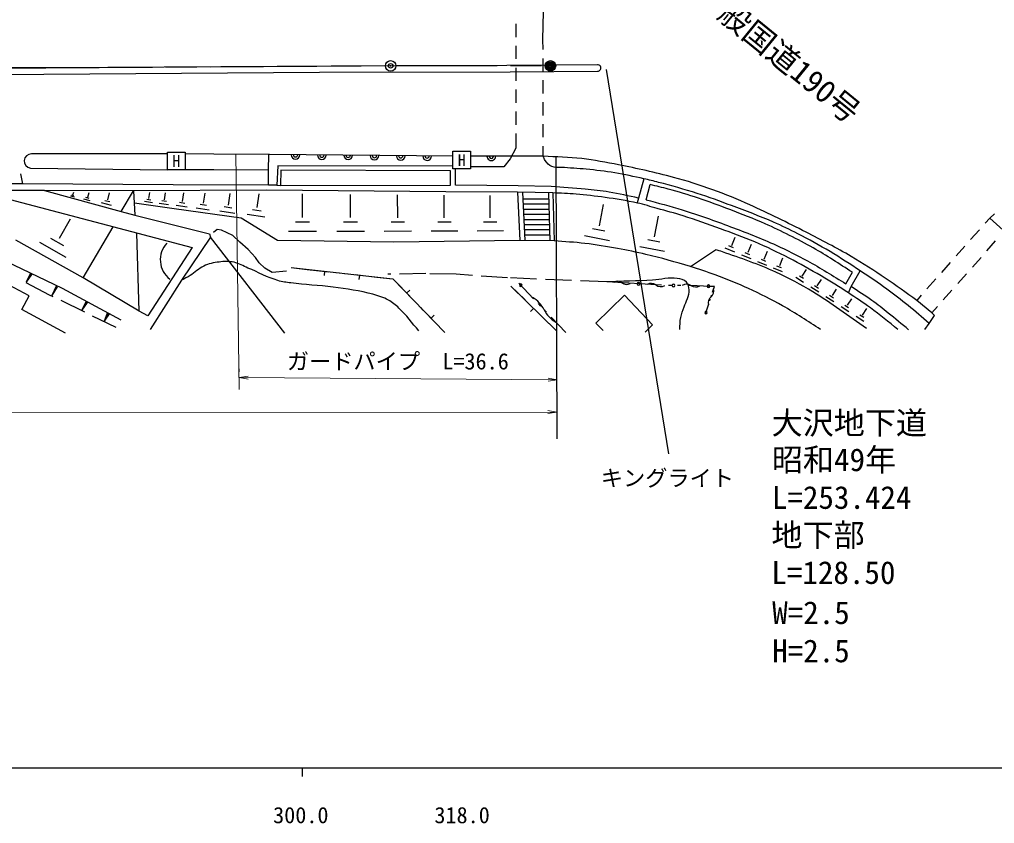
# Model space of a CAD drawing. Units: millimetres, scale not verified. Extents: x 40000 to 680000, y 20000 to 380000.
# Drawn here: x 336176 to 445934, y 198715 to 289232 of the extents above; entities that cross this region are included whole.
import ezdxf
from ezdxf.enums import TextEntityAlignment as Align

# ---------------------------------------------------------------- set-up
doc = ezdxf.new("R2010")
doc.units = ezdxf.units.MM
doc.header["$LTSCALE"] = 1000
doc.header["$PDMODE"] = 32
doc.header["$PDSIZE"] = 500
doc.linetypes.add('CHAIN', pattern=[18.5, 12, -1.5, 3.5, -1.5])
for name, color, linetype, lineweight in [('M-BGD', 7, 'Continuous', 25), ('M-BMK', 2, 'CHAIN', 13), ('M-BMK-SRVR', 3, 'Continuous', 25), ('M-STR-HTXT', 7, 'Continuous', 13), ('M-STR-STRC', 7, 'Continuous', 25), ('M-TTL-BAND', 7, 'Continuous', 25)]:
    doc.layers.add(name, color=color, linetype=linetype, lineweight=lineweight)
doc.layers.add('M-BMK-HTXT', color=7, linetype='Continuous')
doc.styles.add('ＭＳ ゴシック', font='')
doc.styles.get('ＭＳ ゴシック').set_extended_font_data('MS Gothic')

# ---------------------------------------------------------------- blocks, each defined once
blk = doc.blocks.new('open_arrow')
at = {"color": 0, "linetype": 'Continuous', "lineweight": -2}
blk.add_lwpolyline([(7.5, 1.25), (0, 0), (7.5, -1.25)], dxfattribs=at)

msp = doc.modelspace()

# ---------------------------------------------------------------- linework, layer by layer
at = {"layer": 'M-BGD'}
for p, q in [((395107, 286972), (395311, 295743)), ((392031, 288736), (392031, 287256)), ((395110, 285839), (395107, 286972)), ((392031, 286269), (392031, 284788)), ((395117, 283372), (395113, 284852)), ((346115, 283811), (330834, 283768)), ((330932, 283012), (369959, 283284)), ((365195, 283955), (346115, 283811)), ((377349, 284027), (365195, 283955)), ((369959, 283284), (391410, 283352)), ((391036, 284066), (378549, 284010)), ((401239, 284129), (391036, 284066)), ((391410, 283352), (401244, 283418)), ((392031, 283802), (392031, 282321)), ((395123, 280904), (395119, 282385)), ((392031, 281334), (392031, 279854)), ((395129, 278437), (395126, 279917)), ((392031, 278867), (392031, 277386)), ((395136, 275970), (395132, 277450)), ((392031, 276399), (392031, 274734)), ((392031, 274734), (391402, 273544)), ((395141, 273850), (395138, 274983)), ((352850, 274090), (337535, 274098)), ((352847, 272315), (352847, 274289)), ((352847, 274289), (354821, 274289)), ((354821, 274289), (354821, 272315)), ((358071, 274070), (354839, 274090)), ((364324, 274030), (358071, 274070)), ((364222, 272280), (364248, 274022)), ((384985, 273843), (364324, 274030)), ((384973, 272417), (384973, 274390)), ((384973, 274390), (386947, 274390)), ((386947, 274390), (386947, 272417)), ((391570, 273829), (387014, 273863)), ((391402, 273544), (390688, 272643)), ((395141, 273850), (391570, 273829)), ((337416, 272501), (352847, 272315)), ((354821, 272315), (352847, 272315)), ((358071, 272303), (354821, 272315)), ((364222, 272280), (358071, 272303)), ((364214, 270563), (364222, 272280)), ((365242, 272739), (365140, 270580)), ((385011, 272722), (365242, 272739)), ((365607, 272263), (365565, 270546)), ((384705, 272212), (365607, 272263)), ((384705, 270597), (384705, 272212)), ((386947, 272417), (384973, 272417)), ((385246, 270582), (385263, 272409)), ((390688, 272643), (386997, 272639)), ((336278, 271864), (336518, 270733)), ((406460, 271304), (405865, 269129)), ((336498, 270733), (325501, 270750)), ((353479, 270614), (336498, 270733)), ((363974, 270012), (349015, 269944)), ((364214, 270563), (353479, 270614)), ((384184, 269825), (363974, 270012)), ((365140, 270580), (364214, 270563)), ((365140, 270580), (365565, 270546)), ((365565, 270546), (384705, 270597)), ((392301, 270514), (385246, 270582)), ((396023, 270412), (392301, 270514)), ((406706, 268942), (407182, 270641)), ((339004, 269995), (331365, 269951)), ((331365, 269951), (355608, 263566)), ((349015, 269944), (339004, 269995)), ((339004, 269995), (347639, 267616)), ((342365, 269219), (341914, 269336)), ((342286, 269379), (342060, 269438)), ((342190, 269474), (342276, 269802)), ((344146, 268822), (343410, 269013)), ((344017, 269084), (343649, 269179)), ((343861, 269238), (344000, 269773)), ((346104, 268922), (346316, 269735)), ((347639, 267616), (349015, 269944)), ((349015, 269944), (349168, 267191)), ((350952, 268902), (350514, 268968)), ((350753, 269071), (350855, 269749)), ((352493, 268926), (352613, 269729)), ((354527, 268756), (354669, 269705)), ((356905, 268558), (357073, 269677)), ((359686, 268326), (359883, 269645)), ((362938, 268055), (363170, 269606)), ((368035, 266933), (368022, 269599)), ((373438, 266924), (373425, 269548)), ((378759, 266915), (378746, 269498)), ((383999, 266905), (383986, 269448)), ((392241, 269808), (384184, 269825)), ((389161, 266897), (389148, 269399)), ((396227, 269707), (392241, 269808)), ((392241, 269808), (392496, 264369)), ((392802, 269796), (393057, 264356)), ((392837, 269041), (395755, 269041)), ((395738, 269715), (395874, 264318)), ((396227, 269707), (396363, 264310)), ((405865, 269129), (405703, 268576)), ((346537, 268289), (345419, 268580)), ((346342, 268687), (345783, 268832)), ((353588, 267930), (349126, 268542)), ((351131, 268598), (350254, 268729)), ((352940, 268366), (351902, 268521)), ((352729, 268726), (352209, 268804)), ((361126, 266859), (353588, 267930)), ((355056, 268095), (353828, 268278)), ((354806, 268521), (354192, 268612)), ((357529, 267778), (356081, 267994)), ((357234, 268280), (356510, 268388)), ((360073, 267999), (359220, 268126)), ((363393, 267670), (362390, 267819)), ((392864, 268464), (395770, 268464)), ((392892, 267886), (395784, 267886)), ((401473, 266006), (401933, 268390)), ((340679, 264603), (341909, 266779)), ((347639, 267616), (349168, 267191)), ((349168, 267191), (357582, 265100)), ((360421, 267407), (358715, 267662)), ((365231, 264369), (361126, 266859)), ((363802, 266974), (361795, 267274)), ((392919, 267308), (395799, 267308)), ((392946, 266730), (395814, 266730)), ((407674, 264763), (408125, 267098)), ((445394, 266868), (444889, 266299)), ((445937, 267344), (445394, 266868)), ((459051, 254459), (445394, 266868)), ((343336, 260132), (346718, 265895)), ((368827, 266412), (367250, 266404)), ((374217, 266411), (372665, 266403)), ((379526, 266409), (377998, 266401)), ((384754, 266408), (383250, 266400)), ((389903, 266407), (388423, 266399)), ((392973, 266152), (395828, 266152)), ((402087, 265400), (400678, 265672)), ((341178, 263746), (339686, 264589)), ((349659, 256393), (349374, 265194)), ((357676, 264718), (354429, 259873)), ((357582, 265100), (357676, 264718)), ((366039, 253907), (357676, 264718)), ((358441, 265585), (358033, 265245)), ((358917, 265517), (358441, 265585)), ((360208, 264905), (358917, 265517)), ((360990, 264157), (360208, 264905)), ((369620, 265365), (366467, 265348)), ((374998, 265380), (371894, 265364)), ((380295, 265395), (377239, 265379)), ((385511, 265410), (382504, 265394)), ((390648, 265424), (387688, 265409)), ((393000, 265574), (395843, 265574)), ((393027, 264996), (395857, 264996)), ((402610, 264324), (399791, 264869)), ((416367, 263804), (416747, 264738)), ((444233, 265561), (443250, 264454)), ((343336, 260132), (335755, 264382)), ((341432, 262453), (338448, 264140)), ((355608, 263566), (350611, 255883)), ((361908, 263341), (360990, 264157)), ((378320, 264182), (365231, 264369)), ((392496, 264369), (378320, 264182)), ((396363, 264310), (392496, 264369)), ((408787, 263116), (406027, 263649)), ((408275, 264170), (406895, 264436)), ((416691, 263037), (415600, 263480)), ((416566, 263511), (416021, 263733)), ((418217, 263023), (418585, 263930)), ((442595, 263716), (441612, 262609)), ((445078, 263192), (446060, 264300)), ((332933, 262852), (340973, 258977)), ((362758, 262423), (361908, 263341)), ((363166, 261845), (362758, 262423)), ((411695, 261420), (414534, 263307)), ((418530, 262279), (417473, 262709)), ((418409, 262740), (417880, 262955)), ((420013, 262265), (420370, 263145)), ((421758, 261529), (422104, 262382)), ((443441, 261346), (444423, 262454)), ((363812, 261233), (363166, 261845)), ((364628, 260757), (363812, 261233)), ((366770, 261301), (378192, 260043)), ((366770, 261301), (368557, 261104)), ((420317, 261544), (419291, 261961)), ((420200, 261990), (419687, 262199)), ((422053, 260829), (421057, 261234)), ((421939, 261262), (421441, 261465)), ((440957, 261871), (439974, 260764)), ((337395, 260596), (336940, 259656)), ((337468, 260558), (336940, 259656)), ((337541, 260521), (336940, 259656)), ((337395, 260596), (337541, 260521)), ((349659, 256393), (343336, 260132)), ((366226, 260893), (364628, 260757)), ((368557, 261104), (371009, 260834)), ((370519, 260888), (370465, 260398)), ((371794, 260748), (372187, 260705)), ((372775, 260640), (373168, 260596)), ((373952, 260510), (376405, 260240)), ((374443, 260456), (374389, 259966)), ((376405, 260240), (378192, 260043)), ((377985, 260558), (377648, 260553)), ((381932, 260621), (378971, 260574)), ((385331, 260553), (382371, 260612)), ((387173, 260423), (385331, 260553)), ((391111, 260145), (388157, 260354)), ((394389, 260010), (391431, 260132)), ((424446, 259624), (423572, 260188)), ((424415, 260056), (423979, 260338)), ((424291, 260342), (424760, 261069)), ((429203, 259491), (429934, 260783)), ((429781, 259168), (430818, 260936)), ((441803, 259501), (442786, 260608)), ((337268, 258110), (333851, 259928)), ((339562, 258212), (336933, 259572)), ((340285, 259206), (339829, 258166)), ((340349, 259175), (339829, 258166)), ((340414, 259145), (339829, 258166)), ((340285, 259206), (340414, 259145)), ((354429, 259873), (350877, 254349)), ((384074, 253992), (378192, 260043)), ((378381, 259849), (378192, 260043)), ((380101, 258079), (378381, 259849)), ((391468, 259227), (396635, 254196)), ((391468, 259227), (393082, 257655)), ((392403, 259533), (394049, 257802)), ((398334, 259848), (395376, 259970)), ((402278, 259686), (399320, 259808)), ((405998, 259462), (402278, 259686)), ((408461, 259313), (405998, 259462)), ((409645, 259287), (409250, 259291)), ((410632, 259278), (410237, 259282)), ((412460, 259261), (411421, 259271)), ((413887, 259186), (412460, 259261)), ((414398, 259159), (413887, 259186)), ((414198, 258538), (414398, 259159)), ((426142, 258529), (425268, 259093)), ((426111, 258961), (425674, 259244)), ((425987, 259248), (426457, 259976)), ((429492, 258454), (429781, 259168)), ((439318, 260026), (438335, 258919)), ((336452, 256597), (337268, 258110)), ((339968, 258013), (339562, 258212)), ((340973, 258977), (347585, 255424)), ((379757, 258433), (380111, 258777)), ((404267, 258207), (401054, 255029)), ((407446, 254859), (404267, 258207)), ((414026, 258006), (414083, 258184)), ((427840, 257432), (426965, 257998)), ((427810, 257865), (427372, 258148)), ((427685, 258152), (428156, 258882)), ((437680, 258181), (437175, 257612)), ((440166, 257655), (441148, 258762)), ((343513, 256277), (340854, 257579)), ((343634, 257454), (343194, 256511)), ((343707, 257414), (343194, 256511)), ((343780, 257373), (343194, 256511)), ((343634, 257454), (343780, 257373)), ((380927, 257230), (380651, 257513)), ((393599, 257152), (393858, 256900)), ((394576, 257247), (394840, 256970)), ((413412, 256100), (413769, 257208)), ((413883, 257563), (413941, 257740)), ((429541, 256334), (428664, 256900)), ((429510, 256768), (429072, 257051)), ((429385, 257055), (429857, 257786)), ((438892, 256219), (437175, 257612)), ((438892, 256219), (439511, 256917)), ((341364, 253911), (336452, 256597)), ((347058, 254540), (344399, 255842)), ((346062, 256173), (345723, 255284)), ((346159, 256125), (345723, 255284)), ((346256, 256078), (345723, 255284)), ((346062, 256173), (346256, 256078)), ((350611, 255883), (349659, 256393)), ((381614, 256522), (381339, 256805)), ((383884, 254187), (382165, 255956)), ((382509, 255602), (382863, 255946)), ((394051, 256712), (393707, 256358)), ((394245, 256523), (394503, 256271)), ((395020, 255768), (396635, 254196)), ((395235, 256555), (395498, 256278)), ((431243, 255235), (430365, 255802)), ((431213, 255669), (430774, 255953)), ((431088, 255957), (431560, 256688)), ((438586, 255020), (439164, 255921)), ((439164, 255921), (438892, 256219)), ((396025, 255724), (397672, 253992)), ((401054, 255029), (401887, 254213)), ((406596, 254026), (407446, 254859)), ((438076, 254340), (438586, 255020)), ((384074, 253992), (383884, 254187))]:
    msp.add_line(p, q, dxfattribs=at)
for centre, radius, start, end in [((401263, 283774), 356, 266.94905, 93.82594), ((337502, 273297), 802, 87.63344, 263.84887), ((367253, 274004), 494, 179.4815, 359.4815), ((367253, 274004), 247, 179.4815, 359.4815), ((370214, 273977), 494, 179.4815, 359.4815), ((370214, 273977), 247, 179.4815, 359.4815), ((373174, 273950), 494, 179.4815, 359.4815), ((373174, 273950), 247, 179.4815, 359.4815), ((376135, 273923), 494, 179.4815, 359.4815), ((376135, 273923), 247, 179.4815, 359.4815), ((379096, 273897), 494, 179.4815, 359.4815), ((379096, 273897), 247, 179.4815, 359.4815), ((382056, 273870), 494, 179.4815, 359.4815), ((382056, 273870), 247, 179.4815, 359.4815), ((389292, 273846), 494, 179.57243, 359.57243), ((389292, 273846), 247, 179.57243, 359.57243), ((354741, 262177), 2720, 136.82952, 232.81779), ((392600, 259325), 148, 360, 180), ((392600, 259325), 148, 180, 360), ((403494, 258953), 807, 51.2842, 121.80659), ((404503, 260212), 807, 231.2842, 301.80659), ((405859, 259470), 148, 360, 180), ((405859, 259470), 148, 180, 360), ((407283, 258634), 896, 53.1469, 119.94388), ((408353, 260013), 849, 231.18344, 302.21209), ((409793, 259286), 148, 360, 180), ((409793, 259286), 148, 180, 360), ((411266, 258524), 896, 56.07588, 122.87285), ((412278, 260068), 950, 237.43604, 300.03391), ((413739, 259194), 148, 360, 180), ((413739, 259194), 148, 180, 360), ((392394, 255172), 3160, 25.95078, 61.16702), ((414511, 257361), 807, 126.87871, 197.4011), ((413542, 258652), 807, 306.87871, 17.4011), ((398076, 257937), 3160, 205.95078, 241.16702), ((413455, 256233), 148, 360, 180), ((413455, 256233), 148, 180, 360)]:
    msp.add_arc(centre, radius, start, end, dxfattribs=at)
for points, knots in [([(437175, 257612), (435997, 258443), (434836, 259299), (433639, 260103), (432383, 260947), (431120, 261784), (429815, 262550), (428151, 263527), (426433, 264409), (424716, 265287), (422629, 266354), (420532, 267407), (418392, 268364), (417023, 268975), (415638, 269555), (414228, 270063), (412770, 270589), (411288, 271052), (409791, 271457), (407755, 272009), (405691, 272458), (403621, 272868), (402246, 273141), (400866, 273403), (399474, 273565), (398036, 273733), (396585, 273755), (395141, 273850)], [0, 0, 0, 0, 1, 1, 1, 2, 2, 2, 3, 3, 3, 4, 4, 4, 5, 5, 5, 6, 6, 6, 7, 7, 7, 8, 8, 8, 9, 9, 9, 9]), ([(438586, 255020), (437793, 255689), (437012, 256373), (436206, 257026), (435425, 257659), (434638, 258286), (433826, 258879), (432845, 259595), (431831, 260266), (430818, 260936), (429702, 261673), (428585, 262411), (427435, 263094), (426245, 263801), (425029, 264467), (423798, 265100), (422898, 265563), (421988, 266005), (421061, 266409), (419508, 267086), (417922, 267683), (416336, 268279), (415052, 268760), (413766, 269238), (412460, 269656), (411023, 270115), (409566, 270508), (408109, 270896), (407561, 271042), (407012, 271180), (406460, 271304), (405371, 271549), (404280, 271786), (403179, 271967), (402120, 272142), (401052, 272268), (399984, 272375), (399045, 272469), (398102, 272508), (397162, 272579), (396805, 272606), (396419, 272520), (396091, 272664), (395779, 272801), (395537, 273081), (395343, 273361), (395243, 273506), (395209, 273687), (395141, 273850)], [0, 0, 0, 0, 1, 1, 1, 2, 2, 2, 3, 3, 3, 4, 4, 4, 5, 5, 5, 6, 6, 6, 7, 7, 7, 8, 8, 8, 9, 9, 9, 10, 10, 10, 11, 11, 11, 12, 12, 12, 13, 13, 13, 14, 14, 14, 15, 15, 15, 16, 16, 16, 16]), ([(405865, 269129), (404766, 269352), (403675, 269621), (402567, 269800), (401672, 269944), (400768, 270035), (399865, 270123), (398587, 270247), (397304, 270316), (396023, 270412)], [0, 0, 0, 0, 1, 1, 1, 2, 2, 2, 3, 3, 3, 3]), ([(429934, 260783), (428466, 261692), (427038, 262667), (425531, 263511), (423772, 264496), (421965, 265402), (420126, 266230), (418819, 266820), (417471, 267316), (416132, 267828), (414960, 268277), (413786, 268724), (412596, 269120), (411479, 269492), (410349, 269829), (409213, 270140), (408541, 270324), (407859, 270474), (407182, 270641)], [0, 0, 0, 0, 1, 1, 1, 2, 2, 2, 3, 3, 3, 4, 4, 4, 5, 5, 5, 6, 6, 6, 6]), ([(435067, 254340), (434030, 255151), (433019, 255995), (431957, 256771), (431154, 257358), (430325, 257911), (429492, 258454), (428486, 259110), (427468, 259749), (426432, 260358), (425243, 261057), (424039, 261733), (422812, 262363), (421540, 263016), (420252, 263640), (418936, 264199), (417671, 264738), (416370, 265191), (415078, 265661), (413685, 266167), (412292, 266675), (410879, 267123), (409919, 267427), (408943, 267684), (407973, 267956), (407226, 268164), (406486, 268399), (405729, 268568), (404528, 268835), (403309, 269022), (402091, 269197), (401007, 269352), (399919, 269480), (398828, 269571), (397963, 269643), (397094, 269661), (396227, 269707)], [0, 0, 0, 0, 1, 1, 1, 2, 2, 2, 3, 3, 3, 4, 4, 4, 5, 5, 5, 6, 6, 6, 7, 7, 7, 8, 8, 8, 9, 9, 9, 10, 10, 10, 11, 11, 11, 12, 12, 12, 12]), ([(406706, 268942), (408063, 268565), (409433, 268232), (410777, 267811), (412610, 267237), (414420, 266586), (416217, 265907), (417950, 265253), (419679, 264580), (421367, 263817), (422556, 263279), (423723, 262691), (424869, 262066), (426344, 261260), (427758, 260349), (429203, 259491)], [0, 0, 0, 0, 1, 1, 1, 2, 2, 2, 3, 3, 3, 4, 4, 4, 5, 5, 5, 5]), ([(426364, 254349), (424937, 255233), (423545, 256178), (422081, 257001), (420835, 257700), (419557, 258345), (418256, 258938), (417026, 259499), (415767, 259996), (414500, 260468), (413575, 260813), (412639, 261132), (411695, 261420), (410044, 261924), (408377, 262378), (406698, 262780), (405640, 263033), (404572, 263248), (403502, 263443), (402283, 263665), (401061, 263873), (399831, 264021), (398679, 264159), (397519, 264213), (396363, 264310)], [0, 0, 0, 0, 1, 1, 1, 2, 2, 2, 3, 3, 3, 4, 4, 4, 5, 5, 5, 6, 6, 6, 7, 7, 7, 8, 8, 8, 8]), ([(431506, 254442), (429503, 255816), (427575, 257306), (425497, 258564), (424153, 259378), (422764, 260125), (421333, 260774), (419378, 261661), (417347, 262373), (415316, 263069), (415058, 263157), (414794, 263227), (414534, 263307)], [0, 0, 0, 0, 1, 1, 1, 2, 2, 2, 3, 3, 3, 4, 4, 4, 4]), ([(381133, 254179), (380385, 255034), (379720, 255971), (378889, 256746), (378525, 257085), (378135, 257407), (377699, 257646), (377159, 257943), (376560, 258129), (375966, 258292), (374500, 258695), (372984, 258899), (371478, 259108), (369899, 259328), (368297, 259343), (366719, 259567), (366233, 259636), (365743, 259699), (365274, 259839), (364103, 260189), (363019, 260780), (361891, 261250), (361376, 261465), (360891, 261781), (360344, 261896), (359790, 262013), (359207, 261997), (358645, 261930), (358051, 261859), (357453, 261723), (356911, 261471), (356346, 261209), (355909, 260730), (355381, 260400), (355073, 260208), (354746, 260049), (354429, 259873)], [0, 0, 0, 0, 1, 1, 1, 2, 2, 2, 3, 3, 3, 4, 4, 4, 5, 5, 5, 6, 6, 6, 7, 7, 7, 8, 8, 8, 9, 9, 9, 10, 10, 10, 11, 11, 11, 12, 12, 12, 12]), ([(410505, 254349), (410539, 254796), (410519, 255252), (410607, 255692), (410689, 256096), (410875, 256471), (410998, 256865), (411197, 257501), (411576, 258119), (411559, 258785), (411552, 259097), (411469, 259444), (411253, 259669), (410996, 259937), (410583, 260020), (410216, 260077), (409302, 260219), (408370, 259940), (407446, 259890), (405724, 259798), (404001, 259754), (402278, 259686)], [0, 0, 0, 0, 1, 1, 1, 2, 2, 2, 3, 3, 3, 4, 4, 4, 5, 5, 5, 6, 6, 6, 7, 7, 7, 7]), ([(436257, 254306), (435498, 254930), (434748, 255565), (433979, 256176), (433369, 256662), (432760, 257150), (432127, 257604), (431363, 258152), (430563, 258647), (429781, 259168)], [0, 0, 0, 0, 1, 1, 1, 2, 2, 2, 3, 3, 3, 3])]:
    msp.add_open_spline(points, degree=3, knots=knots, dxfattribs=at)
at = {"layer": 'M-BMK'}
for p, q in [((278621, 283500), (339133, 283738)), ((339133, 283738), (377956, 284010)), ((377956, 284010), (395944, 284010))]:
    msp.add_line(p, q, dxfattribs=at)
at = {"layer": 'M-BMK-SRVR'}
for centre, radius in [((377956, 284010), 592), ((395944, 284010), 592), ((395944, 284010), 474), ((395944, 284010), 355), ((395944, 284010), 237), ((395944, 284010), 118), ((395944, 284010), 19.7)]:
    msp.add_circle(centre, radius, dxfattribs=at)
for p in [(377956, 284010), (395944, 284010)]:
    msp.add_point(p, dxfattribs=at)
at = {"layer": 'M-STR-HTXT'}
for p, q in [((360542, 274032), (360899, 247584)), ((360913, 249558), (360915, 249916)), ((396693, 248677), (360908, 248929)), ((396667, 245036), (211334, 244871))]:
    msp.add_line(p, q, dxfattribs=at)
at = {"layer": 'M-STR-STRC'}
for p, q in [((402206, 283602), (409223, 240331)), ((396552, 273858), (396679, 242009))]:
    msp.add_line(p, q, dxfattribs=at)
at = {"layer": 'M-TTL-BAND'}
for p, q in [((40000, 205000), (579000, 205000)), ((368000, 205000), (368000, 204000))]:
    msp.add_line(p, q, dxfattribs=at)

# ---------------------------------------------------------------- block references
at = {"layer": 'M-STR-HTXT', "xscale": 133, "yscale": 133}
for p, rotation in [((360908, 248929), 359.6), ((396693, 248677), 179.6), ((396667, 245036), 180.1)]:
    msp.add_blockref('open_arrow', p, dxfattribs=dict(at, rotation=rotation))

# ---------------------------------------------------------------- texts
at = {"layer": 'M-BGD', "style": 'ＭＳ ゴシック'}
for p in [(353834, 273302), (385960, 273404)]:
    msp.add_text('H', height=1320, dxfattribs=at).set_placement(p, align=Align.MIDDLE_CENTER)
at = {"layer": 'M-BMK-HTXT', "style": 'ＭＳ ゴシック'}
msp.add_text('一般国道190号', height=2566, rotation=320.818, dxfattribs=at).set_placement((420207, 283965), align=Align.BOTTOM_CENTER)
at = {"layer": 'M-STR-HTXT', "style": 'ＭＳ ゴシック'}
for s, height, p in [('ガードパイプ\u3000L=36.6', 1833, (378763, 249284)), ('大沢地下道', 2566, (429590, 241764)), ('昭和49年', 2566, (427863, 237615)), ('L=253.424', 2566, (428727, 233369)), ('W=2.5', 2566, (425273, 220397)), ('H=2.5', 2566, (425273, 216097))]:
    msp.add_text(s, height=height, dxfattribs=at).set_placement(p, align=Align.BOTTOM_CENTER)
for s, p in [('地下部', (420818, 229142)), ('L=128.50', (420818, 224914))]:
    msp.add_text(s, height=2566, dxfattribs=at).set_placement(p, align=Align.BOTTOM_LEFT)
at = {"layer": 'M-STR-STRC', "style": 'ＭＳ ゴシック'}
msp.add_text('キングライト', height=1833, dxfattribs=at).set_placement((409117, 238524), align=Align.TOP_CENTER)
at = {"layer": 'M-TTL-BAND', "style": 'ＭＳ ゴシック'}
for s, p in [('300.0', (367844, 198195)), ('318.0', (386000, 198195))]:
    msp.add_text(s, height=1833, dxfattribs=at).set_placement(p, align=Align.BOTTOM_CENTER)

doc.saveas('drawing.dxf')
